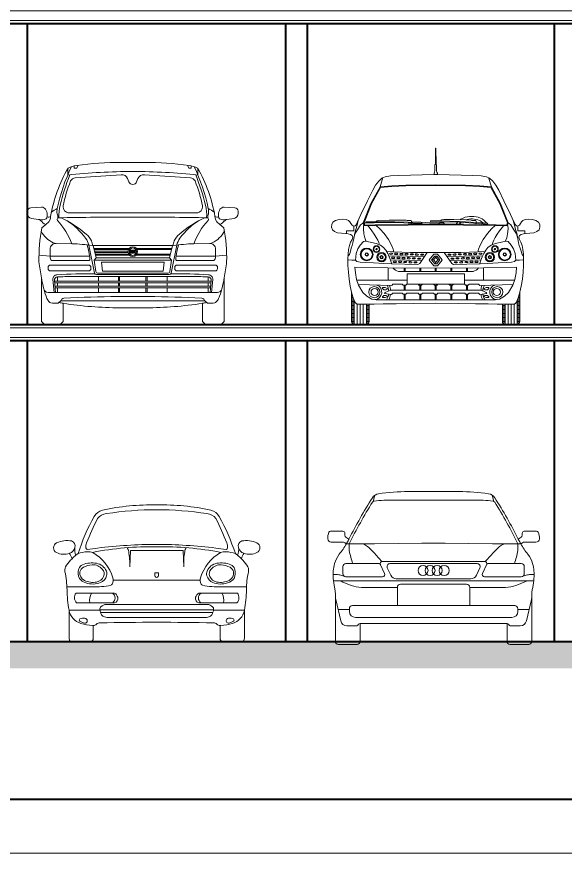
# Model space of a CAD drawing. Header units: millimetres. Extents: x 13204 to 24802, y 21209 to 40694.
# Drawn here: x 15932 to 16443, y 28396 to 29175 of the extents above; entities that cross this region are included whole.
import ezdxf

# ---------------------------------------------------------------- set-up
doc = ezdxf.new("R2010")
doc.units = ezdxf.units.MM
doc.layers.add('HACHURAS', color=8, linetype='Continuous')
for name, color, linetype, lineweight in [('Layout', 6, 'Continuous', 15), ('Meia Parede', 11, 'Continuous', 40), ('Paredes', 1, 'Continuous', 40), ('PISO', 5, 'Continuous', 5), ('TEXTO', 4, 'Continuous', 5), ('Veiculos e pessoas', 245, 'Continuous', 0)]:
    doc.layers.add(name, color=color, linetype=linetype, lineweight=lineweight)

# ---------------------------------------------------------------- blocks, each defined once
blk = doc.blocks.new('Porsche_f')
at = {"layer": 'Veiculos e pessoas', "color": 8}
blk.add_line((555.8, 569.8), (1364.9, 569.8), dxfattribs=at)
at = {"layer": 'Veiculos e pessoas'}
blk.add_lwpolyline([(960.4, 179.7, 0.000557), (432.3, 172.8, 0.183716), (400, 160.4, -0.171744), (369.6, 147.9), (369.6, 17.5), (357.9, 0), (170.7, 0), (150.2, 8.8), (144.4, 29.2), (144.4, 291.3, -0.042839), (125.8, 479.9, 0.052298), (105.9, 649, -0.194835), (120.6, 709.1, -0.040834), (172.5, 769.8, 0.092535), (148.4, 819.4, -0.20081), (28, 826.4, -0.630085), (28.7, 916.3, -0.153001), (168.9, 935.3, -0.391104), (199.8, 872.8, 0.179826), (209.2, 802.9, -0.012315), (228.3, 817.6, -0.043421), (377.9, 1163.9, -0.178274), (455.8, 1222.1, -0.056897), (960.4, 1271, -0.056897), (1465, 1222.1, -0.178274), (1542.8, 1163.9, -0.043421), (1692.4, 817.6, -0.012315), (1711.5, 802.9, 0.179826), (1720.9, 872.8, -0.391104), (1751.8, 935.3, -0.153001), (1892, 916.3, -0.630085), (1892.8, 826.4, -0.20081), (1772.4, 819.4, 0.092535), (1748.3, 769.8, -0.040834), (1800.1, 709.1, -0.194835), (1814.8, 649, 0.052298), (1794.9, 479.9, -0.042839), (1776.4, 291.3), (1776.4, 29.2), (1770.5, 8.8), (1750, 0), (1562.9, 0), (1551.2, 17.5), (1551.2, 147.9, -0.171744), (1520.7, 160.4, 0.183716), (1488.5, 172.8, 0.000557)], format="xyb", close=True, dxfattribs=at)
at = {"layer": 'Veiculos e pessoas', "color": 8}
for points in [[(960.4, 1226.3, 0.038025), (492.9, 1189.8, 0.16873), (408.8, 1145.1, 0.011179), (307.7, 917.4, 0.142163), (302.4, 870.6, 0.273169), (314.1, 856.8, -0.004302), (410.4, 869.2, -0.028578), (960.4, 903.6, -0.028578), (1510.3, 869.2, -0.004302), (1606.7, 856.8, 0.273169), (1618.4, 870.6, 0.142163), (1613, 917.4, 0.011179), (1511.9, 1145.1, 0.16873), (1427.8, 1189.8, 0.038025)], [(401, 726.9, 0.143065), (270.9, 714, 0.229597), (235.3, 674.8, 0.175365), (240.9, 585.9, 0.174928), (302.2, 545.4, 0.185477), (438.4, 548.5, 0.227747), (494.2, 610.4, 0.171948), (491.8, 655.2, 0.246382)], [(453.8, 673.6, 0.237019), (359.9, 712.8, 0.100227), (277.7, 690.1, 0.233075), (246.4, 648.4, 0.340141), (287.5, 567.5, 0.159435), (401, 552.8, 0.246078), (466, 604.3, 0.305869)], [(1519.7, 726.9, -0.143065), (1649.8, 714, -0.229597), (1685.4, 674.8, -0.175365), (1679.9, 585.9, -0.174928), (1618.5, 545.4, -0.185477), (1482.3, 548.5, -0.227747), (1426.5, 610.4, -0.171948), (1428.9, 655.2, -0.246382)], [(1467, 673.6, -0.237019), (1560.8, 712.8, -0.100227), (1643.1, 690.1, -0.233075), (1674.3, 648.4, -0.340141), (1633.2, 567.5, -0.159435), (1519.7, 552.8, -0.246078), (1454.7, 604.3, -0.305869)], [(960.4, 637), (978.5, 637), (978.5, 620.2, -0.29829), (960.4, 593.9, -0.29829), (942.3, 620.2), (942.3, 637)], [(209.6, 450, 0.377819), (214.6, 359.4), (568, 359.4, 0.411926), (598.3, 410.5, 0.203963), (568.5, 450)], [(1352.3, 450), (1711.2, 450, -0.377819), (1706.2, 359.4), (1352.7, 359.4, -0.411926), (1322.4, 410.5, -0.203963)], [(270.9, 175.2, 0.012503), (289.4, 168.7, 0.689365), (308.5, 206.8, 0.149911), (292.7, 216, 0.188448), (246.4, 209.5, 0.567984), (245.8, 187.7, 0.04969)], [(1649.8, 175.2, -0.012503), (1631.3, 168.7, -0.689365), (1612.3, 206.8, -0.149911), (1628.1, 216, -0.188448), (1674.3, 209.5, -0.567984), (1674.9, 187.7, -0.04969)]]:
    blk.add_lwpolyline(points, format="xyb", close=True, dxfattribs=at)
for points in [[(148.4, 819.4, 0.003312), (150.3, 820.1, 0.237546), (199.8, 872.8, 0.237546)], [(1557.8, 828.6, 0.055904), (960.4, 879.3, 0.055904), (362.9, 828.6, 0.055904)], [(684.7, 872.7, -0.104464), (699.8, 834.7, -0.053048), (708.8, 695.4), (715.3, 847.4), (960.4, 847.4), (1205.4, 847.4), (1211.9, 695.4, -0.053048), (1220.9, 834.7, -0.104464), (1236, 872.7)], [(1772.4, 819.4, -0.003312), (1770.4, 820.1, -0.237546), (1720.9, 872.8, -0.237546)], [(125, 507.6), (362.4, 507.6, 0.056507), (532.9, 522.1, 0.154981), (545.8, 533.8, 0.209996), (552.5, 592.6, 0.187846), (366, 827.5, 0.115584), (315.1, 834.8, 0.05473), (228.3, 817.6, 0.05473)], [(172.5, 769.8, -0.025259), (209.2, 802.9, -0.043421)], [(1795.8, 507.6), (1558.4, 507.6, -0.056507), (1387.8, 522.1, -0.154981), (1375, 533.8, -0.209996), (1368.2, 592.6, -0.187846), (1554.7, 827.5, -0.115584), (1605.6, 834.8, -0.05473), (1692.4, 817.6, -0.05473)], [(1748.3, 769.8, 0.025259), (1711.5, 802.9, 0.043421)], [(353.5, 450, 0.179988), (337.6, 359.4, 0.179988)], [(551, 359.4, 0.207734), (572.4, 403.6, 0.269599), (548, 450, 0.269599)], [(1372.7, 450, 0.269599), (1348.3, 403.6, 0.207734), (1369.8, 359.4)], [(1583.1, 359.4, 0.179988), (1567.3, 450, 0.179988)], [(1472.9, 248.7, 0.112106), (1489.4, 296.9, 0.244044), (1479.3, 322.9, 0.14801), (1431.1, 344.8), (489.7, 344.8, 0.14801), (441.5, 322.9, 0.244044), (431.3, 296.9, 0.112106), (447.9, 248.7, 0.179676), (473.8, 228.5, 0.086464), (521.7, 222.1), (1399, 222.1, 0.086464), (1446.9, 228.5)], [(369.6, 147.9, -0.034609), (362.8, 148, -0.047661), (255.3, 167.9, -0.284063), (144.8, 289, -0.00054), (144.4, 291.3, 0.052298)], [(1551.1, 147.9, 0.034609), (1557.9, 148, 0.047661), (1665.4, 167.9, 0.284063), (1775.9, 289, 0.00054), (1776.4, 291.3, -0.052298)]]:
    blk.add_lwpolyline(points, format="xyb", dxfattribs=at)
for points in [[(432.1, 291.3), (144.4, 291.3)], [(1489.2, 295.1), (431.5, 295.1)], [(1482.7, 268.8), (438, 268.8)], [(1488.7, 291.3), (1776.4, 291.3)]]:
    blk.add_lwpolyline(points, dxfattribs=at)
blk.add_arc((1432.7, 273.6), 47.3, 287.53835, 328.28242, dxfattribs=at)
blk = doc.blocks.new('Audi A3_f')
at = {"layer": 'Veiculos e pessoas', "color": 8}
for p, q in [((368.5, 1361.7), (352.3, 1303.3)), ((1459.6, 1361.7), (1475.9, 1303.3)), ((914.1, 1315.9), (543, 1315.9)), ((914.1, 1315.9), (1285.2, 1315.9)), ((102.9, 907.7), (365.2, 907.7)), ((129.3, 907.7), (129.3, 845)), ((365.2, 907.7), (805.8, 915.1)), ((914.1, 915.1), (805.8, 915.1)), ((914.1, 915.1), (1022.4, 915.1)), ((1462.9, 907.7), (1022.4, 915.1)), ((1725.2, 907.7), (1462.9, 907.7)), ((1698.9, 907.7), (1698.9, 845)), ((433, 743.7), (375.9, 807.3)), ((1395.2, 743.7), (1452.2, 807.3)), ((408.1, 724.2), (97.8, 724.2)), ((418.3, 717.8), (458.8, 632.4)), ((437.3, 744.1), (914.1, 744.1)), ((508.5, 724.2), (914.1, 724.2)), ((1390.9, 744.1), (914.1, 744.1)), ((1319.7, 724.2), (914.1, 724.2)), ((1409.8, 717.8), (1369.3, 632.4)), ((1420.1, 724.2), (1730.4, 724.2)), ((69.8, 696.3), (69.8, 630.5)), ((483.3, 684.4), (516, 615.5)), ((1344.8, 684.4), (1312.1, 615.5)), ((1758.3, 696.3), (1758.3, 630.5)), ((-21.2, 622.4), (10.5, 622.4)), ((-17.9, 562.6), (914.1, 562.6)), ((51.8, 615.9), (89.2, 603.9)), ((97.8, 602.5), (440, 602.5)), ((566.4, 583.6), (914.1, 583.6)), ((1261.8, 583.6), (914.1, 583.6)), ((1846, 562.6), (914.1, 562.6)), ((1730.4, 602.5), (1388.2, 602.5)), ((1776.4, 615.9), (1738.9, 603.9)), ((1849.4, 622.4), (1817.7, 622.4)), ((576.9, 502.4), (268.3, 502.4)), ((576.9, 332.8), (576.9, 502.4)), ((607.1, 532.6), (914.1, 532.6)), ((1221.1, 532.6), (914.1, 532.6)), ((1251.2, 502.4), (1559.9, 502.4)), ((1251.2, 332.8), (1251.2, 502.4)), ((3.7, 390.5), (49.8, 190.3)), ((1824.4, 390.5), (1778.4, 190.3)), ((914.1, 332.8), (159.4, 332.8)), ((914.1, 332.8), (1668.8, 332.8)), ((25.3, 296.8), (130.2, 296.8)), ((130.2, 303.6), (130.2, 278.6)), ((1697.9, 303.6), (1697.9, 278.6)), ((1802.9, 296.8), (1697.9, 296.8)), ((186, 222.8), (914.1, 222.8)), ((209.6, 151.6), (216.8, 159.3)), ((1642.2, 222.8), (914.1, 222.8)), ((1618.6, 151.6), (1611.4, 159.3)), ((191.8, 143.9), (108.1, 143.9)), ((1636.4, 143.9), (1720.1, 143.9))]:
    blk.add_line(p, q, dxfattribs=at)
at = {"layer": 'Veiculos e pessoas'}
blk.add_lwpolyline([(914.1, 1395.1), (677.6, 1395.1, 0.036573), (402.7, 1375, 0.218267), (345, 1337.6, 0.024659), (126.4, 951.8), (98.7, 970.4, -0.249932), (89.4, 987.7), (89.4, 1005.9, 0.414214), (69.9, 1025.4), (-44.8, 1025.4, 0.285438), (-59.1, 1016.5, 0.13062), (-71.2, 956.1, 0.396481), (-38.2, 924.9), (64.8, 924.9, -0.14887), (87.6, 918), (102.9, 907.7, -0.039751), (37.1, 811.6, 0.10585), (-7.4, 723.9, 0.083755), (-20.1, 586, 0.033039), (-8.1, 502.2, 0.004564), (-3.7, 482.4, -0.056575), (0, 449.4), (0, 0, 0.414214), (27.9, -27.9), (202.4, -27.9, 0.414214), (230.3, 0), (230.3, 166.6, -0.044088), (234.6, 167), (914.1, 167), (1593.6, 167, -0.044088), (1597.9, 166.6), (1597.9, 0, 0.414214), (1625.7, -27.9), (1800.3, -27.9, 0.414214), (1828.2, 0), (1828.2, 449.4, -0.056575), (1831.9, 482.4, 0.004564), (1836.3, 502.2, 0.033039), (1848.2, 586, 0.083755), (1835.6, 723.9, 0.10585), (1791.1, 811.6, -0.039751), (1725.2, 907.7), (1740.5, 918, -0.14887), (1763.3, 924.9), (1866.3, 924.9, 0.396481), (1899.4, 956.1, 0.13062), (1887.2, 1016.5, 0.285438), (1873, 1025.4), (1758.2, 1025.4, 0.414214), (1738.7, 1005.9), (1738.7, 987.7, -0.249932), (1729.5, 970.4), (1701.8, 951.8, 0.024659), (1483.1, 1337.6, 0.218267), (1425.5, 1375, 0.036573), (1150.6, 1395.1)], format="xyb", close=True, dxfattribs=at)
at = {"layer": 'Veiculos e pessoas', "color": 8}
for centre in [(815.8, 660.2), (881.3, 660.2), (946.8, 660.2), (1012.3, 660.2)]:
    blk.add_circle(centre, 46.4, dxfattribs=at)
for centre, radius, start, end in [((4144.5, -1071), 4476.3, 148.06524, 153.76601), ((362.8, 1286.1), 20.2, 96.12196, 148.06524), ((543, -393.6), 1709.5, 90, 96.12196), ((1285.2, -393.6), 1709.5, 83.87804, 90), ((1465.3, 1286.1), 20.2, 31.93476, 83.87804), ((-2316.4, -1071), 4476.3, 26.23399, 31.93476), ((-533.6, 1273.4), 734.1, 330.12271, 333.38275), ((4144.5, -1071), 4498.6, 153.27916, 153.38275), ((-2316.4, -1071), 4498.6, 26.61725, 26.72084), ((2361.7, 1273.4), 734.1, 206.61725, 209.87729), ((208.5, 779.8), 138, 48.14885, 67.95475), ((-349.6, 156.7), 974.6, 41.88373, 48.14885), ((2177.8, 156.7), 974.6, 131.85115, 138.11627), ((1619.7, 779.8), 138, 112.04525, 131.85115), ((1176.1, 1067.1), 1070.1, 191.9798, 198.68524), ((652.1, 1067.1), 1070.1, 341.31476, 348.0202), ((97.8, 696.3), 27.9, 90, 180), ((408.1, 712.9), 11.3, 25.39036, 90), ((437.3, 724.2), 19.9, 90, 205.39036), ((508.5, 696.3), 27.9, 90, 205.39036), ((1319.7, 696.3), 27.9, 334.60964, 90), ((1390.9, 724.2), 19.9, 334.60964, 90), ((1420.1, 712.9), 11.3, 90, 154.60964), ((1730.4, 696.3), 27.9, 360, 90), ((97.8, 630.5), 27.9, 180, 270), ((440, 623.4), 20.9, 270, 25.39036), ((1388.2, 623.4), 20.9, 154.60964, 270), ((1730.4, 630.5), 27.9, 270, 0), ((10.5, 487.5), 134.9, 72.16419, 90), ((2.3, 399.4), 167.6, 62.71871, 76.85271), ((268.3, 915), 412.6, 242.71871, 270), ((566.4, 639.4), 55.7, 205.39036, 270), ((1261.8, 639.4), 55.7, 270, 334.60964), ((1559.9, 915), 412.6, 270, 297.28129), ((1825.8, 399.4), 167.6, 103.14729, 117.28129), ((1817.7, 487.5), 134.9, 90, 107.83581), ((607.1, 502.4), 30.2, 90, 180), ((1221.1, 502.4), 30.2, 360, 90), ((147.1, 423.5), 147.1, 180, 192.95168), ((1681, 423.5), 147.1, 347.04832, 0), ((159.4, 303.6), 29.2, 90, 180), ((1668.8, 303.6), 29.2, 360, 90), ((186, 278.6), 55.7, 180, 270), ((1642.2, 278.6), 55.7, 270, 0), ((108.1, 203.7), 59.8, 192.95168, 270), ((234.6, 142.5), 24.4, 100.09759, 136.76934), ((1593.6, 142.5), 24.4, 43.23066, 79.90241), ((1720.1, 203.7), 59.8, 270, 347.04832), ((191.8, 168.4), 24.4, 270, 316.76934), ((1636.4, 168.4), 24.4, 223.23066, 270)]:
    blk.add_arc(centre, radius, start, end, dxfattribs=at)
blk = doc.blocks.new('Fiat Stilo_f')
at = {"layer": 'Veiculos e pessoas'}
blk.add_lwpolyline([(979.9, 156), (859.1, 156, -0.03923), (332.6, 197.3), (332.6, 28.1), (304.5, 0), (157.5, 0), (129.4, 28.1), (129.4, 433.5, -0.017718), (106.8, 582.6, -0.053752), (133.8, 899.9), (169.2, 930.1, -0.072584), (122, 968.3, 0.169336), (103.5, 978.1), (38.3, 988.3, -0.369728), (0, 1033), (0, 1054.6, -0.398329), (30.4, 1086.7), (130.2, 1092.1, -0.271462), (168.8, 1072.2, -0.142206), (182.6, 1024.6), (182.6, 1003.2, 0.31371), (215.6, 1006, -0.086034), (377.1, 1456.3, -0.082117), (456.1, 1480.5, -0.033477), (874.9, 1508.6), (979.9, 1508.6), (1084.9, 1508.6, -0.033477), (1503.7, 1480.5, -0.082117), (1582.8, 1456.3, -0.086034), (1744.3, 1006, 0.31371), (1777.3, 1003.2), (1777.3, 1024.6, -0.142206), (1791.1, 1072.2, -0.271462), (1829.7, 1092.1), (1929.5, 1086.7, -0.398329), (1959.9, 1054.6), (1959.9, 1033, -0.369728), (1921.6, 988.3), (1856.3, 978.1, 0.169336), (1837.8, 968.3, -0.072584), (1790.7, 930.1), (1826.1, 899.9, -0.053752), (1853, 582.6, -0.017718), (1830.5, 433.5), (1830.5, 28.1), (1802.3, 0), (1655.4, 0), (1627.2, 28.1), (1627.2, 197.3, -0.03923), (1100.8, 156)], format="xyb", close=True, dxfattribs=at)
at = {"layer": 'Veiculos e pessoas', "color": 8}
for points in [[(435.8, 1476.9), (435.8, 1455.1), (458.1, 1455.1), (471.8, 1482.6)], [(1524, 1476.9), (1524, 1455.1), (1501.7, 1455.1), (1488, 1482.6)], [(1348.2, 734), (1321.8, 619.7), (979.9, 619.7), (638.1, 619.7), (611.7, 734)], [(617.5, 708.7), (946.9, 708.7)], [(1342.3, 708.7), (1013, 708.7)], [(577.2, 634.8), (210.8, 634.8), (106.7, 646.1)], [(620.2, 697.1), (939.6, 697.1)], [(623.6, 682.2), (935.1, 682.2)], [(626.3, 670.6), (935.6, 670.6)], [(629.8, 655.7), (941, 655.7)], [(632.5, 644.1), (950.6, 644.1)], [(1327.4, 644.1), (1009.3, 644.1)], [(1330.1, 655.7), (1018.9, 655.7)], [(1339.7, 697.1), (1020.8, 697.1)], [(1382.7, 634.8), (1749.1, 634.8), (1853.1, 646.1)], [(1321.8, 619.7), (1339.4, 599.6), (979.9, 599.6), (620.5, 599.6), (638.1, 619.7)], [(1708.4, 404.7), (979.9, 404.7), (251.5, 404.7)], [(279, 442.6), (279, 404.7)], [(659.6, 404.7), (659.6, 446.6)], [(845.5, 404.7), (845.5, 446.6)], [(857.5, 404.7), (857.5, 446.6)], [(1102.4, 404.7), (1102.4, 446.6)], [(1114.4, 404.7), (1114.4, 446.6)], [(1300.3, 404.7), (1300.3, 446.6)], [(1680.9, 442.6), (1680.9, 404.7)], [(1707.1, 389.2), (979.9, 389.2), (252.8, 389.2)], [(1704.5, 358.2), (979.9, 358.2), (255.4, 358.2)], [(1703.2, 342.7), (979.9, 342.7), (256.7, 342.7)], [(279, 389.2), (279, 358.2)], [(279, 342.7), (279, 297.7)], [(659.6, 389.2), (659.6, 358.2)], [(659.6, 342.7), (659.6, 297.7)], [(845.5, 358.2), (845.5, 389.2)], [(845.5, 297.7), (845.5, 342.7)], [(857.5, 358.2), (857.5, 389.2)], [(857.5, 297.7), (857.5, 342.7)], [(1102.4, 358.2), (1102.4, 389.2)], [(1102.4, 297.7), (1102.4, 342.7)], [(1114.4, 358.2), (1114.4, 389.2)], [(1114.4, 297.7), (1114.4, 342.7)], [(1300.3, 389.2), (1300.3, 358.2)], [(1300.3, 342.7), (1300.3, 297.7)], [(1680.9, 389.2), (1680.9, 358.2)], [(1680.9, 342.7), (1680.9, 297.7)], [(1650.6, 221.5), (979.9, 221.5), (309.2, 221.5)]]:
    blk.add_lwpolyline(points, dxfattribs=at)
for points in [[(1677.3, 993.3, 0.004944), (979.9, 1000.2, 0.004944), (282.5, 993.3, 0.193181), (275.2, 1029, -0.080699), (277.3, 1079.2, -0.06319), (410.5, 1470)], [(374.3, 1451.3), (374.3, 1390.8, -0.027662), (979.9, 1424.3, -0.027662), (1585.6, 1390.8), (1585.6, 1451.3)], [(1682.6, 1079.2, 0.06319), (1549.4, 1470)], [(393.4, 1392.8, 0.030993), (303.3, 1110.7, 0.080301), (293.1, 993.6)], [(401.1, 1335.9, 0.054248), (332.8, 1104.5, 0.467445), (387, 1039.7), (979.9, 1039.7), (1572.9, 1039.7, 0.467445), (1627, 1104.5, 0.054248), (1558.8, 1335.9, 0.285003), (1515.9, 1366.6), (1087.4, 1394.5, 0.32077), (1028.1, 1357.7), (1015.8, 1328, -0.299129), (979.9, 1303.7, -0.299129), (944.1, 1328), (931.7, 1357.7, 0.32077), (872.4, 1394.5), (444, 1366.6, 0.285003), (401.1, 1335.9)], [(1666.8, 993.6, 0.080301), (1656.6, 1110.7, 0.030993), (1566.5, 1392.8)], [(277.3, 1079.2, 0.06966), (222.8, 1044.3)], [(1737.1, 1044.3, 0.06966), (1682.6, 1079.2, -0.080699), (1684.6, 1029, 0.193181), (1677.3, 993.3, -0.44756), (1679.8, 968.1, 0.096657), (1547.1, 751.9), (1697.6, 755.6, 0.104033), (1719.7, 760.8, 0.163327), (1831.9, 868.1)], [(103.5, 978.1, 0.060185), (154.8, 976.4, 0.355244), (182.6, 1003.2)], [(215.6, 1006, 0.004913), (211.1, 978.9), (199.2, 955.8), (169.2, 930.1)], [(282.5, 993.3, 0.44756), (280, 968.1, -0.096657), (412.8, 751.9)], [(1645.7, 994, 0.060552), (1413.3, 840.7, 0.101756), (1364.7, 778.5, 0.136544), (1356.1, 734), (979.9, 734), (603.8, 734, 0.136544), (595.2, 778.5, 0.101756), (546.5, 840.7, 0.060552), (314.1, 994)], [(1594.7, 966.9, 0.093194), (1418.8, 804.9, 0.110027), (1389.3, 739.1), (1335.7, 478, -0.356123), (1318.9, 464.3), (979.9, 464.3), (640.9, 464.3, -0.356123), (624.1, 478), (570.6, 739.1, 0.110027), (541.1, 804.9, 0.093194), (365.2, 966.9)], [(1744.3, 1006, -0.004913), (1748.8, 978.9), (1760.6, 955.8), (1790.7, 930.1)], [(1777.3, 1003.2, 0.355244), (1805, 976.4, 0.060185), (1856.3, 978.1)], [(603.8, 734, 0.034508), (412.8, 751.9), (262.2, 755.6, -0.104033), (240.2, 760.8, -0.163327), (127.9, 868.1)], [(267.1, 755.5, 0.421373), (210.8, 700.5), (210.8, 620.2, 0.414214), (236.7, 594.4), (568.4, 594.4, 0.449117), (580.7, 608.2, 0.035997), (555.2, 741.1)], [(1547.1, 751.9, 0.034508), (1356.1, 734)], [(1404.7, 741.1, 0.035997), (1379.2, 608.2, 0.449117), (1391.5, 594.4), (1723.2, 594.4, 0.414214), (1749.1, 620.2), (1749.1, 700.5, 0.421373), (1692.8, 755.5)], [(987.6, 675.2), (981, 675.2), (981, 665.1), (975.5, 665.1), (975.5, 691.2), (987.2, 691.2, -0.183865), (993.1, 675.6), (993.1, 665.1), (987.6, 665.1), (987.6, 675.2), (987.6, 665.1), (993.1, 665.1), (993.1, 675.6), (993.1, 665.1), (987.6, 665.1)], [(993.1, 665.1), (993.1, 675.6, 0.183865), (987.2, 691.2)], [(620.5, 599.6), (635.3, 492, 0.374592), (652.3, 477.2), (979.9, 477.2), (1307.6, 477.2, 0.374592), (1324.6, 492), (1339.4, 599.6)], [(626.3, 472.5, 0.015276), (274.2, 462.6, 0.42158), (236.7, 419.3), (246.9, 297.7)], [(1713, 297.7), (1723.2, 419.3, 0.42158), (1685.7, 462.6, 0.015276), (1333.6, 472.5)], [(1830.5, 433.5, -0.009491), (1814.1, 354.4, -0.030141), (1787.5, 263.6, -0.052416), (1767.8, 222.7, -0.157459), (1743, 201.6), (1728.4, 197.9), (1673.6, 197.9, -0.042616), (1639.9, 234.5, 0.21296), (1620.8, 244.8, 0.014711), (1122.2, 259.5), (979.9, 259.5), (837.7, 259.5, 0.014711), (339.1, 244.8, 0.21296), (319.9, 234.5, -0.042616), (286.3, 197.9), (231.5, 197.9), (216.8, 201.6, -0.157459), (192, 222.7, -0.052416), (172.3, 263.6, -0.030141), (145.8, 354.4, -0.009491), (129.4, 433.5)], [(260.5, 297.7), (251, 410.9, -0.421045), (278.4, 442.5, -0.01514), (413.8, 446.6), (979.9, 446.6), (1546, 446.6, -0.01514), (1681.5, 442.5, -0.421045), (1708.9, 410.9), (1699.4, 297.7)], [(152.5, 327.5, 0.340229), (191.1, 297.7), (979.9, 297.7), (1768.8, 297.7, 0.340229), (1807.4, 327.5)], [(292.6, 203.9, 0.003011), (332.6, 197.3)], [(1627.2, 197.3, 0.003011), (1667.3, 203.9)]]:
    blk.add_lwpolyline(points, format="xyb", dxfattribs=at)
for points in [[(952.4, 691.2), (952.4, 665.1), (958, 665.1), (958, 675.2), (963.9, 675.2), (963.9, 680.7), (958, 680.7), (958, 685.7), (965.2, 685.7), (965.2, 691.2)], [(967.2, 691.2), (967.2, 665.1), (972.8, 665.1), (972.8, 691.2)], [(992.7, 691.2), (992.7, 685.7), (997.8, 685.7), (997.8, 665.1), (1003.3, 665.1), (1003.3, 685.7), (1007.8, 685.7), (1007.8, 691.2)], [(697.1, 495.7), (979.9, 495.7), (1262.8, 495.7), (1270.7, 581.8), (979.9, 581.8), (689.2, 581.8)]]:
    blk.add_lwpolyline(points, close=True, dxfattribs=at)
for points in [[(986.7, 680.7), (981, 680.7), (981, 685.7), (985, 685.7, -0.191162)], [(191.8, 519.1, 0.398751), (213.5, 498.5), (568.1, 498.5, 0.403454), (589.8, 519.4), (590.2, 531.2, 0.425056), (568.5, 553.6), (212.9, 553.6, 0.429847), (191.2, 530.8)], [(1768, 519.1), (1768.7, 530.8, 0.429847), (1747, 553.6), (1391.3, 553.6, 0.425056), (1369.7, 531.2), (1370.1, 519.4, 0.403454), (1391.8, 498.5), (1746.4, 498.5, 0.398751)]]:
    blk.add_lwpolyline(points, format="xyb", close=True, dxfattribs=at)
for radius in [45, 34.7]:
    blk.add_circle((979.9, 678.2), radius, dxfattribs=at)
blk = doc.blocks.new('Clio_f')
at = {"layer": 'Veiculos e pessoas', "color": 8}
for p, q in [((451.9, 1280.7), (478.6, 1367)), ((970.4, 1397.6), (955.4, 1397.2)), ((970.4, 1397.6), (985.5, 1397.2)), ((1488.9, 1280.7), (1462.2, 1367)), ((451.9, 1280.7), (367.4, 1125.2)), ((456.2, 1274.2), (373.7, 1122.3)), ((560.5, 1292.4), (451.9, 1280.7)), ((561, 1285.4), (456.2, 1274.2)), ((692.5, 1297.4), (560.5, 1292.4)), ((692.7, 1290.4), (561, 1285.4)), ((970.4, 1301.2), (692.5, 1297.4)), ((970.5, 1294.3), (692.7, 1290.4)), ((970.3, 1294.3), (1248.2, 1290.4)), ((970.4, 1301.2), (1248.4, 1297.4)), ((1248.2, 1290.4), (1379.8, 1285.4)), ((1248.4, 1297.4), (1380.3, 1292.4)), ((1379.8, 1285.4), (1484.6, 1274.2)), ((1380.3, 1292.4), (1488.9, 1280.7)), ((1484.6, 1274.2), (1567.2, 1122.3)), ((1488.9, 1280.7), (1573.5, 1125.2)), ((367.4, 1125.2), (296.3, 945.8)), ((373.7, 1122.3), (303.6, 945.3)), ((1567.2, 1122.3), (1637.2, 945.3)), ((1573.5, 1125.2), (1644.5, 945.8)), ((248.4, 967.9), (238, 924)), ((288, 939.7), (270.9, 926.7)), ((296.3, 945.8), (288, 939.7)), ((296.3, 945.8), (302.2, 922.4)), ((303.6, 945.3), (307.8, 928.8)), ((306.2, 934.8), (313.1, 946.9)), ((313.1, 946.9), (320.6, 948.3)), ((322.6, 955.4), (320, 946.2)), ((320, 946.2), (397.9, 946.2)), ((400.6, 955.4), (322.6, 955.4)), ((397.9, 946.2), (585.5, 948.8)), ((590.8, 956.7), (400.6, 955.4)), ((408.7, 955.5), (425, 965.2)), ((425, 965.2), (440.6, 967.2)), ((440.6, 967.2), (536, 971.1)), ((536, 971.1), (649, 971.7)), ((585.5, 948.8), (843.2, 940.9)), ((839.2, 950.1), (590.8, 956.7)), ((649, 971.7), (696.4, 971.1)), ((696.4, 971.1), (703.6, 967.8)), ((703.6, 967.8), (740.6, 968.5)), ((745.5, 943.9), (739.8, 932.6)), ((740.6, 968.5), (743.8, 959.4)), ((743.8, 959.4), (742.8, 952.7)), ((743.4, 956.7), (832.8, 953.7)), ((793.2, 942.4), (798.4, 932.7)), ((832.8, 953.7), (911, 947.1)), ((843.2, 940.9), (839.2, 950.1)), ((911, 947.1), (995.3, 946.1)), ((926, 968.4), (923.1, 959.2)), ((923.1, 959.2), (1001, 956.5)), ((1004, 965.7), (926, 968.4)), ((995.3, 946.1), (998.9, 933.1)), ((998.9, 933.1), (1004.2, 946.1)), ((1001, 956.5), (1188.6, 952.7)), ((1194.1, 960.4), (1004, 965.7)), ((1004.2, 946.1), (1042.5, 945.6)), ((1012.1, 965.4), (1028.7, 974.6)), ((1028.7, 974.6), (1044.3, 976)), ((1042.5, 945.6), (1048.1, 938.9)), ((1044.3, 976), (1139.9, 976.6)), ((1048.1, 938.9), (1049.1, 933)), ((1139.9, 976.6), (1252.8, 973.3)), ((1188.6, 952.7), (1454.4, 935.3)), ((1450.7, 944.7), (1194.1, 960.4)), ((1252.8, 973.3), (1300.2, 971.1)), ((1300.2, 971.1), (1307.2, 967.6)), ((1307.2, 967.6), (1344.2, 966.9)), ((1348.3, 942.2), (1341.9, 930.6)), ((1344.2, 966.9), (1347.1, 957.7)), ((1347.1, 957.7), (1345.9, 951.1)), ((1395.9, 939.1), (1400.5, 929.6)), ((1454.4, 935.3), (1450.7, 944.7)), ((1637.2, 945.3), (1633.1, 928.8)), ((1644.5, 945.8), (1638.6, 922.4)), ((1644.5, 945.8), (1652.9, 939.7)), ((1652.9, 939.7), (1669.9, 926.7)), ((1692.4, 967.9), (1702.8, 924)), ((141.5, 872.8), (141.5, 845.1)), ((207.5, 872.8), (141.5, 872.8)), ((207.5, 913.9), (207.5, 872.8)), ((226.8, 884.7), (216.7, 849.3)), ((242.6, 882.2), (219.1, 843.4)), ((238, 924), (226.8, 884.7)), ((270.9, 926.7), (242.6, 882.2)), ((307.8, 928.8), (335, 926)), ((335, 926), (407.5, 927.5)), ((407.5, 927.5), (713.2, 932.5)), ((713.2, 932.5), (970.4, 933.2)), ((1227.6, 932.5), (970.4, 933.2)), ((1533.4, 927.5), (1227.6, 932.5)), ((1605.8, 926), (1533.4, 927.5)), ((1633.1, 928.8), (1605.8, 926)), ((1669.9, 926.7), (1698.2, 882.2)), ((1698.2, 882.2), (1721.7, 843.4)), ((1702.8, 924), (1714, 884.7)), ((1714, 884.7), (1724.2, 849.3)), ((1733.4, 913.9), (1733.4, 872.8)), ((1733.4, 872.8), (1799.3, 872.8)), ((1799.3, 872.8), (1799.3, 845.1)), ((206.9, 801.3), (199.7, 761.6)), ((219.1, 843.4), (206.9, 801.3)), ((216.7, 849.3), (207, 801.6)), ((1721.7, 843.4), (1733.9, 801.3)), ((1724.2, 849.3), (1733.8, 801.6)), ((1733.9, 801.3), (1741.2, 761.6)), ((184.3, 709.8), (176.2, 681.5)), ((194, 736.5), (184.3, 709.8)), ((199.7, 761.6), (194, 736.5)), ((1741.2, 761.6), (1746.9, 736.5)), ((1746.9, 736.5), (1756.6, 709.8)), ((1756.6, 709.8), (1764.7, 681.5)), ((167.2, 650.7), (153.3, 637.4)), ((170.5, 660.4), (167.2, 650.7)), ((176.2, 681.5), (170.5, 660.4)), ((576.1, 677.3), (512.8, 678.9)), ((865.9, 632.3), (533.9, 639.4)), ((1074.9, 632.3), (1406.9, 639.4)), ((1764.7, 681.5), (1770.3, 660.4)), ((1770.3, 660.4), (1773.6, 650.7)), ((1773.6, 650.7), (1787.5, 637.4)), ((160.8, 601.4), (152.9, 600.1)), ((190.5, 600.4), (160.8, 601.4)), ((224.2, 597.6), (190.5, 600.4)), ((841.3, 596.3), (548.9, 603.4)), ((1099.5, 596.3), (1392, 603.4)), ((1716.6, 597.6), (1750.3, 600.4)), ((1750.3, 600.4), (1780.1, 601.4)), ((1780.1, 601.4), (1787.9, 600.1)), ((525.6, 526.1), (218.7, 534.4)), ((218.7, 534.4), (222.8, 481.6)), ((222.8, 481.6), (233.2, 418.5)), ((970.4, 525.1), (525.6, 526.1)), ((526.9, 412.8), (526.9, 526.1)), ((970.4, 494.3), (622.5, 494.3)), ((675.4, 494.3), (675.4, 525.8)), ((685, 494.3), (685, 525.7)), ((703.2, 473.2), (703.2, 374.2)), ((970.4, 473.2), (703.2, 473.2)), ((821.6, 494.3), (821.6, 525.4)), ((831.2, 494.3), (831.2, 525.4)), ((965.6, 494.3), (965.6, 525.1)), ((970.4, 525.1), (1415.3, 526.1)), ((970.4, 494.3), (1318.4, 494.3)), ((970.4, 473.2), (1237.6, 473.2)), ((975.2, 494.3), (975.2, 525.1)), ((1109.7, 494.3), (1109.7, 525.4)), ((1119.3, 494.3), (1119.3, 525.4)), ((1237.6, 473.2), (1237.6, 374.2)), ((1255.8, 494.3), (1255.8, 525.7)), ((1265.4, 494.3), (1265.4, 525.8)), ((1413.9, 412.8), (1413.9, 526.1)), ((1415.3, 526.1), (1722.1, 534.4)), ((1718, 481.6), (1707.7, 418.5)), ((1722.1, 534.4), (1718, 481.6)), ((233.2, 418.5), (251.9, 366.7)), ((703.2, 412.8), (235.2, 412.8)), ((1237.6, 412.8), (1705.6, 412.8)), ((1707.7, 418.5), (1689, 366.7)), ((561, 364.1), (250, 371.8)), ((251.9, 366.7), (292.2, 298.4)), ((501.5, 343.7), (475.9, 343.7)), ((475.9, 343.7), (475.9, 335.9)), ((475.9, 335.9), (488.1, 323.7)), ((488.1, 323.7), (510.2, 324.1)), ((524.7, 331.9), (501.5, 343.7)), ((510.2, 324.1), (529.5, 334.4)), ((527.4, 309.8), (554.7, 319.3)), ((554.7, 319.3), (970.4, 320.3)), ((561, 364.1), (571.4, 374.2)), ((659.5, 374.2), (571.4, 374.2)), ((668.1, 365.9), (659.5, 374.2)), ((692.4, 365.9), (668.1, 365.9)), ((675.4, 319.6), (675.4, 365.9)), ((685, 319.6), (685, 365.9)), ((692.4, 365.9), (701, 374.2)), ((703.2, 374.2), (701, 374.2)), ((970.4, 374.2), (703.2, 374.2)), ((814.2, 365.9), (805.6, 374.2)), ((821.6, 365.9), (814.2, 365.9)), ((821.6, 320), (821.6, 365.9)), ((831.2, 320), (831.2, 365.9)), ((838.5, 365.9), (831.2, 365.9)), ((838.5, 365.9), (847.1, 374.2)), ((958.3, 365.9), (949.6, 374.2)), ((965.6, 365.9), (958.3, 365.9)), ((965.6, 320.3), (965.6, 365.9)), ((970.4, 374.2), (1237.6, 374.2)), ((1386.2, 319.3), (970.4, 320.3)), ((975.2, 320.3), (975.2, 365.9)), ((975.2, 365.9), (982.6, 365.9)), ((982.6, 365.9), (991.2, 374.2)), ((1102.3, 365.9), (1093.7, 374.2)), ((1102.3, 365.9), (1109.7, 365.9)), ((1109.7, 320), (1109.7, 365.9)), ((1119.3, 320), (1119.3, 365.9)), ((1119.3, 365.9), (1126.6, 365.9)), ((1126.6, 365.9), (1135.2, 374.2)), ((1237.6, 374.2), (1239.8, 374.2)), ((1248.4, 365.9), (1239.8, 374.2)), ((1248.4, 365.9), (1272.8, 365.9)), ((1255.8, 319.6), (1255.8, 365.9)), ((1265.4, 319.6), (1265.4, 365.9)), ((1272.8, 365.9), (1281.4, 374.2)), ((1281.4, 374.2), (1369.4, 374.2)), ((1379.8, 364.1), (1369.4, 374.2)), ((1379.8, 364.1), (1690.8, 371.8)), ((1413.5, 309.8), (1386.2, 319.3)), ((1430.6, 324.1), (1411.3, 334.4)), ((1416.1, 331.9), (1439.3, 343.7)), ((1452.8, 323.7), (1430.6, 324.1)), ((1439.3, 343.7), (1465, 343.7)), ((1465, 335.9), (1452.8, 323.7)), ((1465, 343.7), (1465, 335.9)), ((1689, 366.7), (1648.6, 298.4)), ((187.5, 301.8), (190.4, 290.5)), ((190.5, 290.1), (187.5, 290.1)), ((194, 277.6), (187.5, 277.6)), ((197.8, 265.1), (187.5, 265.1)), ((201.9, 252.6), (187.5, 252.6)), ((206.3, 240.1), (187.5, 240.1)), ((190.4, 290.5), (193.5, 279.4)), ((193.5, 279.4), (196.6, 268.8)), ((196.6, 268.8), (199.8, 258.9)), ((199.8, 258.9), (202.9, 249.5)), ((202.9, 249.5), (206, 240.8)), ((206, 240.8), (209, 232.9)), ((292.2, 298.4), (329.5, 264.2)), ((329.5, 264.2), (376.2, 237.3)), ((376.2, 237.3), (415.2, 228.9)), ((475.9, 257.9), (488.1, 270.1)), ((475.9, 250.1), (475.9, 257.9)), ((501.5, 250.1), (475.9, 250.1)), ((488.1, 270.1), (510.2, 269.6)), ((494.2, 289.1), (500.8, 298.5)), ((560.4, 280.5), (494.2, 289.1)), ((500.8, 298.5), (527.4, 309.8)), ((524.7, 261.9), (501.5, 250.1)), ((510.2, 269.6), (527.2, 260.6)), ((560.4, 280.5), (571.9, 290.2)), ((571.9, 290.2), (659.5, 290.2)), ((668.1, 281.9), (659.5, 290.2)), ((692.4, 281.9), (668.1, 281.9)), ((675.4, 235.6), (675.4, 281.9)), ((685, 235.7), (685, 281.9)), ((692.4, 281.9), (701, 290.2)), ((703.2, 290.2), (701, 290.2)), ((701, 290.2), (805.6, 290.2)), ((814.2, 281.9), (805.6, 290.2)), ((838.5, 281.9), (814.2, 281.9)), ((821.6, 228.9), (821.6, 281.9)), ((831.2, 228.9), (831.2, 281.9)), ((838.5, 281.9), (847.1, 290.2)), ((847.1, 290.2), (949.6, 290.2)), ((958.3, 281.9), (949.6, 290.2)), ((970.4, 281.9), (958.3, 281.9)), ((965.6, 228.9), (965.6, 281.9)), ((970.4, 281.9), (982.6, 281.9)), ((975.2, 228.9), (975.2, 281.9)), ((982.6, 281.9), (991.2, 290.2)), ((1093.7, 290.2), (991.2, 290.2)), ((1102.3, 281.9), (1093.7, 290.2)), ((1102.3, 281.9), (1126.6, 281.9)), ((1109.7, 228.9), (1109.7, 281.9)), ((1119.3, 228.9), (1119.3, 281.9)), ((1126.6, 281.9), (1135.2, 290.2)), ((1239.8, 290.2), (1135.2, 290.2)), ((1237.6, 290.2), (1239.8, 290.2)), ((1248.4, 281.9), (1239.8, 290.2)), ((1248.4, 281.9), (1272.8, 281.9)), ((1255.8, 235.7), (1255.8, 281.9)), ((1265.4, 235.6), (1265.4, 281.9)), ((1272.8, 281.9), (1281.4, 290.2)), ((1368.9, 290.2), (1281.4, 290.2)), ((1380.5, 280.5), (1368.9, 290.2)), ((1380.5, 280.5), (1446.6, 289.1)), ((1440, 298.5), (1413.5, 309.8)), ((1430.6, 269.6), (1413.7, 260.6)), ((1416.1, 261.9), (1439.3, 250.1)), ((1452.8, 270.1), (1430.6, 269.6)), ((1439.3, 250.1), (1465, 250.1)), ((1446.6, 289.1), (1440, 298.5)), ((1465, 257.9), (1452.8, 270.1)), ((1465, 250.1), (1465, 257.9)), ((1564.7, 237.3), (1525.6, 228.9)), ((1611.3, 264.2), (1564.7, 237.3)), ((1648.6, 298.4), (1611.3, 264.2)), ((1734.8, 240.8), (1731.8, 232.9)), ((1734.5, 240.1), (1753.3, 240.1)), ((1737.9, 249.5), (1734.8, 240.8)), ((1741, 258.9), (1737.9, 249.5)), ((1738.9, 252.6), (1753.3, 252.6)), ((1744.2, 268.8), (1741, 258.9)), ((1743, 265.1), (1753.3, 265.1)), ((1747.3, 279.4), (1744.2, 268.8)), ((1746.8, 277.6), (1753.3, 277.6)), ((1750.4, 290.5), (1747.3, 279.4)), ((1750.3, 290.1), (1753.3, 290.1)), ((1753.3, 301.8), (1750.4, 290.5)), ((211.2, 227.6), (187.5, 227.6)), ((211.9, 215.1), (187.5, 215.1)), ((211.9, 202.6), (187.5, 202.6)), ((211.9, 190.1), (187.5, 190.1)), ((211.9, 177.6), (187.5, 177.6)), ((211.9, 165.1), (187.5, 165.1)), ((209, 232.9), (211.9, 225.7)), ((211.9, 225.7), (211.9, 0.3)), ((211.9, 225.7), (214.7, 219.3)), ((214.7, 219.3), (217.2, 213.8)), ((217.2, 213.8), (219.6, 209)), ((219.6, 209), (221.9, 204.9)), ((221.9, 204.9), (224.2, 201.5)), ((224.2, 201.5), (226.4, 198.6)), ((226.4, 198.6), (228.6, 196.2)), ((228.6, 196.2), (230.9, 194.2)), ((230.9, 194.2), (233.3, 192.6)), ((233.3, 192.6), (235.8, 191.2)), ((235.8, 191.2), (238.7, 190.1)), ((238.7, 190.1), (242.1, 189.3)), ((240.1, 0), (240.1, 189.8)), ((242.1, 189.3), (246.3, 188.6)), ((246.3, 188.6), (251.4, 188.2)), ((251.4, 188.2), (257.6, 188)), ((257.6, 188), (265.1, 187.9)), ((265.1, 187.9), (274.2, 188)), ((268.4, 0), (268.4, 187.9)), ((274.2, 188), (286.1, 188.2)), ((286.1, 188.2), (306.3, 188.6)), ((296.6, 0), (296.6, 188.4)), ((306.3, 188.6), (341.3, 189.3)), ((324.8, 189), (324.8, 0.2)), ((350.4, 177.6), (324.8, 177.6)), ((350.4, 165.1), (324.8, 165.1)), ((341.3, 189.3), (350.4, 189.4)), ((970.4, 228.9), (415.2, 228.9)), ((970.4, 228.9), (1525.6, 228.9)), ((1599.5, 189.3), (1590.4, 189.4)), ((1590.4, 177.6), (1616, 177.6)), ((1590.4, 165.1), (1616, 165.1)), ((1634.6, 188.6), (1599.5, 189.3)), ((1616, 189), (1616, 0.2)), ((1654.8, 188.2), (1634.6, 188.6)), ((1644.2, 0), (1644.2, 188.4)), ((1666.6, 188), (1654.8, 188.2)), ((1675.7, 187.9), (1666.6, 188)), ((1672.5, 0), (1672.5, 187.9)), ((1683.3, 188), (1675.7, 187.9)), ((1689.5, 188.2), (1683.3, 188)), ((1694.6, 188.6), (1689.5, 188.2)), ((1698.7, 189.3), (1694.6, 188.6)), ((1702.1, 190.1), (1698.7, 189.3)), ((1700.7, 0), (1700.7, 189.8)), ((1705, 191.2), (1702.1, 190.1)), ((1707.6, 192.6), (1705, 191.2)), ((1709.9, 194.2), (1707.6, 192.6)), ((1712.2, 196.2), (1709.9, 194.2)), ((1714.4, 198.6), (1712.2, 196.2)), ((1716.7, 201.5), (1714.4, 198.6)), ((1718.9, 204.9), (1716.7, 201.5)), ((1721.2, 209), (1718.9, 204.9)), ((1723.6, 213.8), (1721.2, 209)), ((1726.2, 219.3), (1723.6, 213.8)), ((1728.9, 225.7), (1726.2, 219.3)), ((1731.8, 232.9), (1728.9, 225.7)), ((1728.9, 225.7), (1728.9, 0.3)), ((1728.9, 215.1), (1753.3, 215.1)), ((1728.9, 202.6), (1753.3, 202.6)), ((1728.9, 190.1), (1753.3, 190.1)), ((1728.9, 177.6), (1753.3, 177.6)), ((1728.9, 165.1), (1753.3, 165.1)), ((1729.7, 227.6), (1753.3, 227.6)), ((211.9, 152.6), (187.5, 152.6)), ((211.9, 140.1), (187.5, 140.1)), ((211.9, 127.6), (187.5, 127.6)), ((211.9, 115.1), (187.5, 115.1)), ((211.9, 102.6), (187.5, 102.6)), ((211.9, 90.1), (187.5, 90.1)), ((350.4, 152.6), (324.8, 152.6)), ((350.4, 140.1), (324.8, 140.1)), ((350.4, 127.6), (324.8, 127.6)), ((350.4, 115.1), (324.8, 115.1)), ((350.4, 102.6), (324.8, 102.6)), ((350.4, 90.1), (324.8, 90.1)), ((1590.4, 152.6), (1616, 152.6)), ((1590.4, 140.1), (1616, 140.1)), ((1590.4, 127.6), (1616, 127.6)), ((1590.4, 115.1), (1616, 115.1)), ((1590.4, 102.6), (1616, 102.6)), ((1590.4, 90.1), (1616, 90.1)), ((1728.9, 152.6), (1753.3, 152.6)), ((1728.9, 140.1), (1753.3, 140.1)), ((1728.9, 127.6), (1753.3, 127.6)), ((1728.9, 115.1), (1753.3, 115.1)), ((1728.9, 102.6), (1753.3, 102.6)), ((1728.9, 90.1), (1753.3, 90.1)), ((211.9, 77.6), (187.5, 77.6)), ((211.9, 65.1), (187.5, 65.1)), ((211.9, 52.6), (187.5, 52.6)), ((211.9, 40.1), (187.5, 40.1)), ((211.9, 27.6), (187.5, 27.6)), ((211.9, 15.1), (190.9, 15.1)), ((211.9, 2.6), (204.4, 2.6)), ((350.4, 77.6), (324.8, 77.6)), ((350.4, 65.1), (324.8, 65.1)), ((350.4, 52.6), (324.8, 52.6)), ((350.4, 40.1), (324.8, 40.1)), ((350.4, 27.6), (324.8, 27.6)), ((347, 15.1), (324.8, 15.1)), ((333.6, 2.6), (324.8, 2.6)), ((1590.4, 77.6), (1616, 77.6)), ((1590.4, 65.1), (1616, 65.1)), ((1590.4, 52.6), (1616, 52.6)), ((1590.4, 40.1), (1616, 40.1)), ((1590.4, 27.6), (1616, 27.6)), ((1593.9, 15.1), (1616, 15.1)), ((1607.3, 2.6), (1616, 2.6)), ((1728.9, 77.6), (1753.3, 77.6)), ((1728.9, 65.1), (1753.3, 65.1)), ((1728.9, 52.6), (1753.3, 52.6)), ((1728.9, 40.1), (1753.3, 40.1)), ((1728.9, 27.6), (1753.3, 27.6)), ((1728.9, 15.1), (1749.9, 15.1)), ((1728.9, 2.6), (1736.5, 2.6))]:
    blk.add_line(p, q, dxfattribs=at)
at = {"layer": 'Veiculos e pessoas'}
blk.add_lwpolyline([(1619.1, 0, -0.414214), (1590.4, 28.7), (1590.4, 189.4), (1543, 190.2), (1458.4, 191.4), (1339.1, 193), (1178.7, 194.9), (970.4, 197.3), (762.2, 194.9), (601.7, 193), (482.5, 191.4), (397.9, 190.2), (350.4, 189.4), (350.4, 28.7, -0.414214), (321.7, 0), (216.2, 0, -0.414214), (187.5, 28.7), (187.5, 301.8), (175.6, 356.3), (164.4, 423.6), (157.4, 487.8), (154, 550.5), (152.9, 607.1), (154.3, 655.8), (159.5, 698.7), (167.6, 735.5), (178.6, 766.5), (191.5, 792.6), (197.6, 813.6), (192.1, 828.9), (176.4, 838.2), (154.9, 843.2), (127.9, 846.2), (93.5, 849.1), (58, 854.4), (28.5, 864.8), (9.1, 882.6), (0.5, 906.2), (2.3, 931.3), (14.3, 952.7), (38, 968.9), (70.8, 979), (105.7, 981.4), (136.8, 977.8), (159.4, 969.3), (171.6, 955.9), (181.4, 940.1), (192.3, 925.8), (202.2, 917.6), (211, 916), (219.8, 919.5), (229.7, 928.8), (242.9, 954.9), (273.8, 1024.7), (335.3, 1152.4), (384.8, 1251.7), (411.2, 1296.9), (440.7, 1334.2), (468.9, 1361.1), (499.4, 1374.5), (548.2, 1382.6), (625.5, 1388.6), (955.4, 1397.2), (955.4, 1408.6), (959.2, 1418.4), (963, 1429.2), (963.5, 1487.7), (967.8, 1492.5), (968.4, 1640.2), (970.4, 1641.9), (972.5, 1640.2), (973, 1492.5), (977.3, 1487.7), (977.9, 1429.2), (981.7, 1418.4), (985.5, 1408.6), (985.5, 1397.2), (1315.3, 1388.6), (1392.6, 1382.6), (1441.4, 1374.5), (1472, 1361.1), (1500.2, 1334.2), (1529.6, 1296.9), (1556.1, 1251.7), (1605.6, 1152.4), (1667.1, 1024.7), (1698, 954.9), (1711.1, 928.8), (1721, 919.5), (1729.8, 916), (1738.6, 917.6), (1748.5, 925.8), (1759.5, 940.1), (1769.2, 955.9), (1781.4, 969.3), (1804, 977.8), (1835.1, 981.4), (1870, 979), (1902.9, 968.9), (1926.6, 952.7), (1938.6, 931.3), (1940.3, 906.2), (1931.7, 882.6), (1912.4, 864.8), (1882.8, 854.4), (1847.4, 849.1), (1812.9, 846.2), (1785.9, 843.2), (1764.4, 838.2), (1748.8, 828.9), (1743.3, 813.6), (1749.4, 792.6), (1762.2, 766.5), (1773.2, 735.5), (1781.3, 698.7), (1786.5, 655.8), (1787.9, 607.1), (1786.8, 550.5), (1783.4, 487.8), (1776.4, 423.6), (1765.3, 356.3), (1753.3, 301.8), (1753.3, 28.7, -0.414214), (1724.6, 0)], format="xyb", close=True, dxfattribs=at)
at = {"layer": 'Veiculos e pessoas', "color": 8}
for points in [[(1618.5, 774.3), (1620.4, 778.2), (1630.7, 807.6), (1638.8, 845.2), (1643.9, 890.1), (1642.5, 919.5), (1638.6, 922.4), (1606.1, 919.1), (1533.2, 920.5), (1227.5, 925.5), (970.4, 926.3), (713.3, 925.5), (407.6, 920.5), (334.8, 919.1), (302.2, 922.4), (298.3, 919.5), (296.9, 890.1), (302, 845.2), (310.1, 807.6), (320.5, 778.2), (322.3, 774.3)], [(340.8, 919.2), (375.7, 872.4), (397.8, 841.5), (416.2, 811.3), (430.2, 785.5), (440.5, 763.5), (442.8, 751.7), (441.3, 744.3)], [(416.3, 920.7), (450.9, 890.1), (489.9, 845.9), (530.4, 790.7), (558.4, 739.9), (573.9, 701.6), (576.8, 689.9), (576.1, 677.3), (736.1, 670.7), (970.4, 669.8), (1204.8, 670.7), (1364.7, 677.3), (1364, 689.9), (1366.9, 701.6), (1382.4, 739.9), (1410.4, 790.7), (1450.9, 845.9), (1490, 890.1), (1524.5, 920.7)], [(1600, 919.2), (1565.1, 872.4), (1543, 841.5), (1524.6, 811.3), (1510.6, 785.5), (1500.3, 763.5), (1498.1, 751.7), (1499.6, 744.3)], [(558.1, 565.6), (487.3, 567.6), (390.4, 572.7), (315.5, 577.8), (266.8, 581.8), (237.3, 586.3), (224.2, 597.6), (227.1, 629.3), (231, 662.2), (246.4, 705.3), (267.9, 739.2), (297.9, 772.7), (313.8, 776.1), (332.5, 772.1), (371.6, 763.6), (417.6, 754), (455, 738.1), (485.6, 717.2), (505.4, 690.5), (523.7, 661.6), (538.2, 630.2), (550.4, 599.6), (557, 579.1), (561, 565.6)], [(1382.8, 565.6), (1453.5, 567.6), (1550.5, 572.7), (1625.3, 577.8), (1674.1, 581.8), (1703.6, 586.3), (1716.6, 597.6), (1713.8, 629.3), (1709.8, 662.2), (1694.5, 705.3), (1673, 739.2), (1642.9, 772.7), (1627, 776.1), (1608.3, 772.1), (1569.2, 763.6), (1523.3, 754), (1485.8, 738.1), (1455.2, 717.2), (1435.4, 690.5), (1417.1, 661.6), (1402.7, 630.2), (1390.4, 599.6), (1383.9, 579.1), (1379.8, 565.6)], [(558.1, 565.6), (805.4, 558.5), (821.6, 567.7), (891.9, 670.1)], [(986.7, 654.4), (954.2, 654.4), (909.9, 600.8), (954.2, 654.4), (986.7, 654.4), (1030.9, 600.8), (986.7, 654.4)], [(1007.8, 600.5), (990.9, 600.5), (970.4, 625.3), (950, 600.5), (931.7, 600.5), (961.3, 564.7), (979.5, 564.7), (1009.1, 600.5), (979.5, 636.4), (1009.1, 600.5), (990.9, 600.5), (970.4, 625.3)], [(931.7, 600.5), (961.3, 636.4), (931.7, 600.5), (961.3, 564.7)], [(979.5, 636.4), (961.3, 636.4), (979.5, 636.4), (950, 600.5), (970.4, 575.7)], [(1382.8, 565.6), (1135.5, 558.5), (1119.2, 567.7), (1048.9, 670.1)], [(1364.7, 677.3), (1428, 678.9)], [(986.7, 546.6), (954.2, 546.6), (909.9, 600.2), (954.2, 546.6), (986.7, 546.6), (1030.9, 600.2), (986.7, 546.6)], [(1009.1, 600.5), (979.5, 564.7), (961.3, 564.7), (990.9, 600.5), (970.4, 575.7), (950, 600.5), (933.1, 600.5)]]:
    blk.add_lwpolyline(points, dxfattribs=at)
for points in [[(570.1, 658.6), (564.2, 664.2), (555.1, 664.9), (545.9, 664.7), (539.2, 659.7), (544.7, 653.6), (553.9, 653.1), (563.1, 653.7)], [(590.1, 620.6), (584.2, 626.1), (575.1, 626.8), (565.9, 626.6), (559.2, 621.7), (564.7, 615.6), (573.9, 615.1), (583.1, 615.7)], [(617.8, 657.5), (611.9, 663.1), (602.7, 663.8), (593.5, 663.6), (586.8, 658.7), (592.4, 652.6), (601.5, 652), (610.7, 652.7)], [(639, 620.5), (633.1, 626), (623.9, 626.8), (614.7, 626.5), (608, 621.6), (613.6, 615.5), (622.8, 615), (631.9, 615.6)], [(665.9, 654.6), (660, 660.1), (650.9, 660.8), (641.7, 660.6), (635, 655.7), (640.5, 649.6), (649.7, 649.1), (658.9, 649.7)], [(686.6, 617.1), (680.7, 622.6), (671.6, 623.4), (662.4, 623.1), (655.7, 618.2), (661.2, 612.1), (670.4, 611.6), (679.6, 612.2)], [(713.6, 654.6), (707.7, 660.1), (698.5, 660.8), (689.3, 660.6), (682.6, 655.7), (688.1, 649.6), (697.3, 649.1), (706.5, 649.7)], [(763, 652.6), (757.1, 658.2), (747.9, 658.9), (738.7, 658.7), (732.1, 653.7), (737.6, 647.7), (746.8, 647.1), (755.9, 647.7)], [(810.2, 650.7), (804.3, 656.3), (795.2, 657), (786, 656.8), (779.3, 651.8), (784.8, 645.7), (794, 645.2), (803.1, 645.8)], [(858.3, 649.6), (852.4, 655.2), (843.2, 655.9), (834, 655.7), (827.3, 650.8), (832.9, 644.7), (842, 644.1), (851.2, 644.8)], [(1082.5, 649.6), (1088.5, 655.2), (1097.6, 655.9), (1106.8, 655.7), (1113.5, 650.8), (1108, 644.7), (1098.8, 644.1), (1089.6, 644.8)], [(1130.6, 650.7), (1136.5, 656.3), (1145.7, 657), (1154.9, 656.8), (1161.6, 651.8), (1156, 645.7), (1146.9, 645.2), (1137.7, 645.8)], [(1177.8, 652.6), (1183.7, 658.2), (1192.9, 658.9), (1202.1, 658.7), (1208.8, 653.7), (1203.3, 647.7), (1194.1, 647.1), (1184.9, 647.7)], [(1227.3, 654.6), (1233.2, 660.1), (1242.3, 660.8), (1251.5, 660.6), (1258.2, 655.7), (1252.7, 649.6), (1243.5, 649.1), (1234.3, 649.7)], [(1254.2, 617.1), (1260.1, 622.6), (1269.3, 623.4), (1278.5, 623.1), (1285.2, 618.2), (1279.6, 612.1), (1270.4, 611.6), (1261.3, 612.2)], [(1274.9, 654.6), (1280.8, 660.1), (1290, 660.8), (1299.2, 660.6), (1305.9, 655.7), (1300.3, 649.6), (1291.2, 649.1), (1282, 649.7)], [(1301.8, 620.5), (1307.7, 626), (1316.9, 626.8), (1326.1, 626.5), (1332.8, 621.6), (1327.3, 615.5), (1318.1, 615), (1308.9, 615.6)], [(1323.1, 657.5), (1329, 663.1), (1338.1, 663.8), (1347.3, 663.6), (1354, 658.7), (1348.5, 652.6), (1339.3, 652), (1330.1, 652.7)], [(1350.7, 620.6), (1356.6, 626.1), (1365.8, 626.8), (1375, 626.6), (1381.7, 621.7), (1376.1, 615.6), (1367, 615.1), (1357.8, 615.7)], [(1370.7, 658.6), (1376.6, 664.2), (1385.8, 664.9), (1395, 664.7), (1401.7, 659.7), (1396.1, 653.6), (1386.9, 653.1), (1377.8, 653.7)], [(606.7, 583.3), (600.8, 588.9), (591.6, 589.6), (582.4, 589.4), (575.7, 584.4), (581.3, 578.4), (590.4, 577.8), (599.6, 578.4)], [(654, 583.3), (648.1, 588.9), (638.9, 589.6), (629.7, 589.4), (623, 584.4), (628.6, 578.4), (637.7, 577.8), (646.9, 578.4)], [(700.9, 581.6), (695, 587.2), (685.9, 587.9), (676.7, 587.7), (670, 582.7), (675.5, 576.7), (684.7, 576.1), (693.9, 576.7)], [(734.3, 616.4), (728.4, 622), (719.2, 622.7), (710, 622.5), (703.3, 617.5), (708.9, 611.4), (718, 610.9), (727.2, 611.5)], [(749.7, 579.3), (743.8, 584.9), (734.7, 585.6), (725.5, 585.4), (718.8, 580.4), (724.3, 574.3), (733.5, 573.8), (742.7, 574.4)], [(782.8, 615.7), (776.8, 621.2), (767.7, 622), (758.5, 621.7), (751.8, 616.8), (757.3, 610.7), (766.5, 610.2), (775.7, 610.8)], [(798.1, 578.6), (792.2, 584.2), (783, 584.9), (773.8, 584.7), (767.1, 579.7), (772.6, 573.7), (781.8, 573.1), (791, 573.7)], [(830.7, 612.6), (824.8, 618.2), (815.7, 618.9), (806.5, 618.7), (799.8, 613.7), (805.3, 607.7), (814.5, 607.1), (823.7, 607.7)], [(1110.1, 612.6), (1116, 618.2), (1125.2, 618.9), (1134.4, 618.7), (1141.1, 613.7), (1135.5, 607.7), (1126.4, 607.1), (1117.2, 607.7)], [(1142.8, 578.6), (1148.7, 584.2), (1157.8, 584.9), (1167, 584.7), (1173.7, 579.7), (1168.2, 573.7), (1159, 573.1), (1149.8, 573.7)], [(1158.1, 615.7), (1164, 621.2), (1173.2, 622), (1182.4, 621.7), (1189, 616.8), (1183.5, 610.7), (1174.3, 610.2), (1165.2, 610.8)], [(1191.1, 579.3), (1197, 584.9), (1206.2, 585.6), (1215.4, 585.4), (1222.1, 580.4), (1216.5, 574.3), (1207.3, 573.8), (1198.2, 574.4)], [(1206.6, 616.4), (1212.5, 622), (1221.6, 622.7), (1230.8, 622.5), (1237.5, 617.5), (1232, 611.4), (1222.8, 610.9), (1213.6, 611.5)], [(1239.9, 581.6), (1245.8, 587.2), (1255, 587.9), (1264.2, 587.7), (1270.9, 582.7), (1265.3, 576.7), (1256.1, 576.1), (1247, 576.7)], [(1286.8, 583.3), (1292.8, 588.9), (1301.9, 589.6), (1311.1, 589.4), (1317.8, 584.4), (1312.3, 578.4), (1303.1, 577.8), (1293.9, 578.4)], [(1334.1, 583.3), (1340, 588.9), (1349.2, 589.6), (1358.4, 589.4), (1365.1, 584.4), (1359.6, 578.4), (1350.4, 577.8), (1341.2, 578.4)]]:
    blk.add_lwpolyline(points, close=True, dxfattribs=at)
for centre, radius in [((328.2, 652.7), 59.3), ((328.2, 652.7), 52.7), ((419.5, 701.9), 31.6), ((419.5, 701.9), 26.4), ((419.5, 701.9), 6.47), ((1521.3, 701.9), 31.6), ((1521.3, 701.9), 26.4), ((1521.3, 701.9), 6.47), ((1612.6, 652.7), 59.3), ((1612.6, 652.7), 52.7), ((328.2, 652.7), 15.5), ((328.2, 652.7), 10.3), ((466.7, 626.4), 43.9), ((466.7, 626.4), 35.1), ((466.7, 626.4), 15.3), ((466.7, 626.4), 8.75), ((1474.2, 626.4), 43.9), ((1474.2, 626.4), 35.1), ((1474.2, 626.4), 15.3), ((1474.2, 626.4), 8.75), ((1612.6, 652.7), 15.5), ((1612.6, 652.7), 10.3), ((398.3, 301.4), 51.7), ((401.8, 302.4), 33.4), ((1542.6, 301.4), 51.7), ((1539, 302.4), 33.4)]:
    blk.add_circle(centre, radius, dxfattribs=at)
for centre, radius, start, end in [((1272.6, 873.4), 126.7, 141.1238, 152.13207), ((1272.6, 873.4), 102.8, 130.57903, 144.89025), ((1272.6, 873.4), 126.7, 111.70128, 126.74516), ((1305.6, 790.6), 215.9, 68.29872, 111.70128), ((1305.6, 790.6), 192, 68.29872, 107.69868), ((1338.6, 873.4), 102.8, 45.80955, 68.29872), ((1338.6, 873.4), 126.7, 34.48279, 68.29872), ((1338.6, 873.4), 102.8, 32.8604, 38.63084), ((1338.6, 873.4), 126.7, 25.90135, 29.42321), ((643.6, 582.2), 90.4, 218.42201, 256.50165), ((1297.3, 582.2), 90.4, 283.49835, 321.57799), ((398.3, 301.4), 70.2, 274.55305, 70.46879), ((401.6, 301.5), 132.1, 4.48021, 28.84148), ((339.4, 306.8), 210.6, 2.92955, 15.92658), ((1601.4, 306.8), 210.6, 164.07342, 177.07045), ((1539.2, 301.5), 132.1, 151.15852, 175.51979), ((1542.6, 301.4), 70.2, 109.53121, 265.44695), ((401.6, 301.5), 132.1, 326.64847, 352.43149), ((339.4, 306.8), 210.6, 338.27524, 353.23183), ((1601.4, 306.8), 210.6, 186.76817, 201.72476), ((1539.2, 301.5), 132.1, 187.56851, 213.35153)]:
    blk.add_arc(centre, radius, start, end, dxfattribs=at)

msp = doc.modelspace()

# ---------------------------------------------------------------- hatches: boundary and pattern name
at = {"layer": 'HACHURAS'}
h = msp.add_hatch(dxfattribs=at)
h.set_pattern_fill('EARTH', color=256, scale=3, angle=45, style=0)
h.set_pattern_definition([(45, (13442.78, 28568.564), (2e-15, 26.94077), [19.05, -19.05]), (45, (13437.728, 28573.615), (2e-15, 26.94077), [19.05, -19.05]), (45, (13432.677, 28578.667), (2e-15, 26.94077), [19.05, -19.05]), (135, (13432.677, 28582.034), (-26.94077, 2e-15), [19.05, -19.05]), (135, (13437.728, 28587.086), (-26.94077, 2e-15), [19.05, -19.05]), (135, (13442.78, 28592.137), (-26.94077, 2e-15), [19.05, -19.05])])
h.paths.add_polyline_path([(16692.78, 28593.56), (13756.78, 28593.56), (13756.78, 28583.56), (13442.78, 28583.56), (13442.78, 28568.56), (16692.78, 28568.56)])

# ---------------------------------------------------------------- linework, layer by layer
at = {"layer": 'Meia Parede'}
for p, q in [((15942.36, 28888.56), (15942.36, 29168.56)), ((16182.78, 28888.56), (16182.78, 29168.56)), ((16202.78, 28888.56), (16202.78, 29168.56)), ((16432.78, 28888.56), (16432.78, 29168.56)), ((15942.36, 28593.56), (15942.36, 28873.56)), ((16182.78, 28593.56), (16182.78, 28873.56)), ((16202.78, 28593.56), (16202.78, 28873.56)), ((16432.78, 28593.56), (16432.78, 28873.56))]:
    msp.add_line(p, q, dxfattribs=at)
at = {"layer": 'Paredes'}
for p, q in [((16667.78, 29168.56), (13781.78, 29168.56)), ((13735.78, 28888.56), (16692.78, 28888.56)), ((13771.78, 28873.56), (16667.78, 28873.56)), ((13756.78, 28593.56), (16692.78, 28593.56)), ((21256.85, 28446.32), (13252.5, 28446.32))]:
    msp.add_line(p, q, dxfattribs=at)
at = {"layer": 'PISO'}
for points in [[(13779.56, 29171.56), (13779.56, 29141.56), (13769.62, 29141.56), (13769.62, 29180.56), (16689.78, 29180.56), (16689.78, 29141.56), (16670.78, 29141.56), (16670.78, 29171.56)], [(13768.78, 28876.56), (13768.78, 28846.56), (13738.78, 28846.56), (13738.78, 28885.56), (16689.78, 28885.56), (16689.78, 28846.56), (16670.78, 28846.56), (16670.78, 28876.56)]]:
    msp.add_lwpolyline(points, close=True, dxfattribs=at)
at = {"layer": 'TEXTO'}
msp.add_line((21305.52, 28396.34), (13203.83, 28396.34), dxfattribs=at)

# ---------------------------------------------------------------- block references
at = {"layer": 'Layout', "color": 8, "xscale": 0.1, "yscale": 0.1, "zscale": 0.1}
for name, p in [('Clio_f', (16225.16, 28888.56)), ('Fiat Stilo_f', (15942.36, 28888.56)), ('Audi A3_f', (16228.8, 28593.56)), ('Porsche_f', (15966.55, 28593.56))]:
    msp.add_blockref(name, p, dxfattribs=at)

doc.saveas('drawing.dxf')
